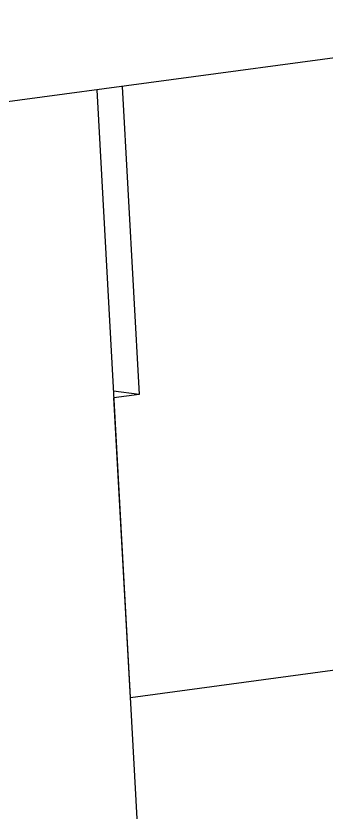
# Model space of a CAD drawing. Header units: millimetres. Extents: x 15 to 589, y 5 to 415.
# Drawn here: x 276.68 to 281.81, y 203.98 to 217.15 of the extents above; entities that cross this region are included whole.
import ezdxf

# ---------------------------------------------------------------- set-up
doc = ezdxf.new("R2010")
doc.units = ezdxf.units.MM
doc.layers.get('0').update_dxf_attribs({"lineweight": 25})

msp = doc.modelspace()

# ---------------------------------------------------------------- linework, layer by layer
at = {"color": 18, "linetype": 'Continuous', "lineweight": 25, "true_color": 0x000000}
for p, q in [((287.085, 217.149), (263.293, 213.938)), ((278.444, 215.983), (278.723, 210.887)), ((280.126, 177.608), (278.027, 215.927)), ((278.723, 210.887), (278.3, 210.944)), ((278.723, 210.887), (278.306, 210.831)), ((278.577, 205.876), (278.306, 210.831)), ((278.577, 205.876), (283.586, 206.552))]:
    msp.add_line(p, q, dxfattribs=at)

doc.saveas('drawing.dxf')
